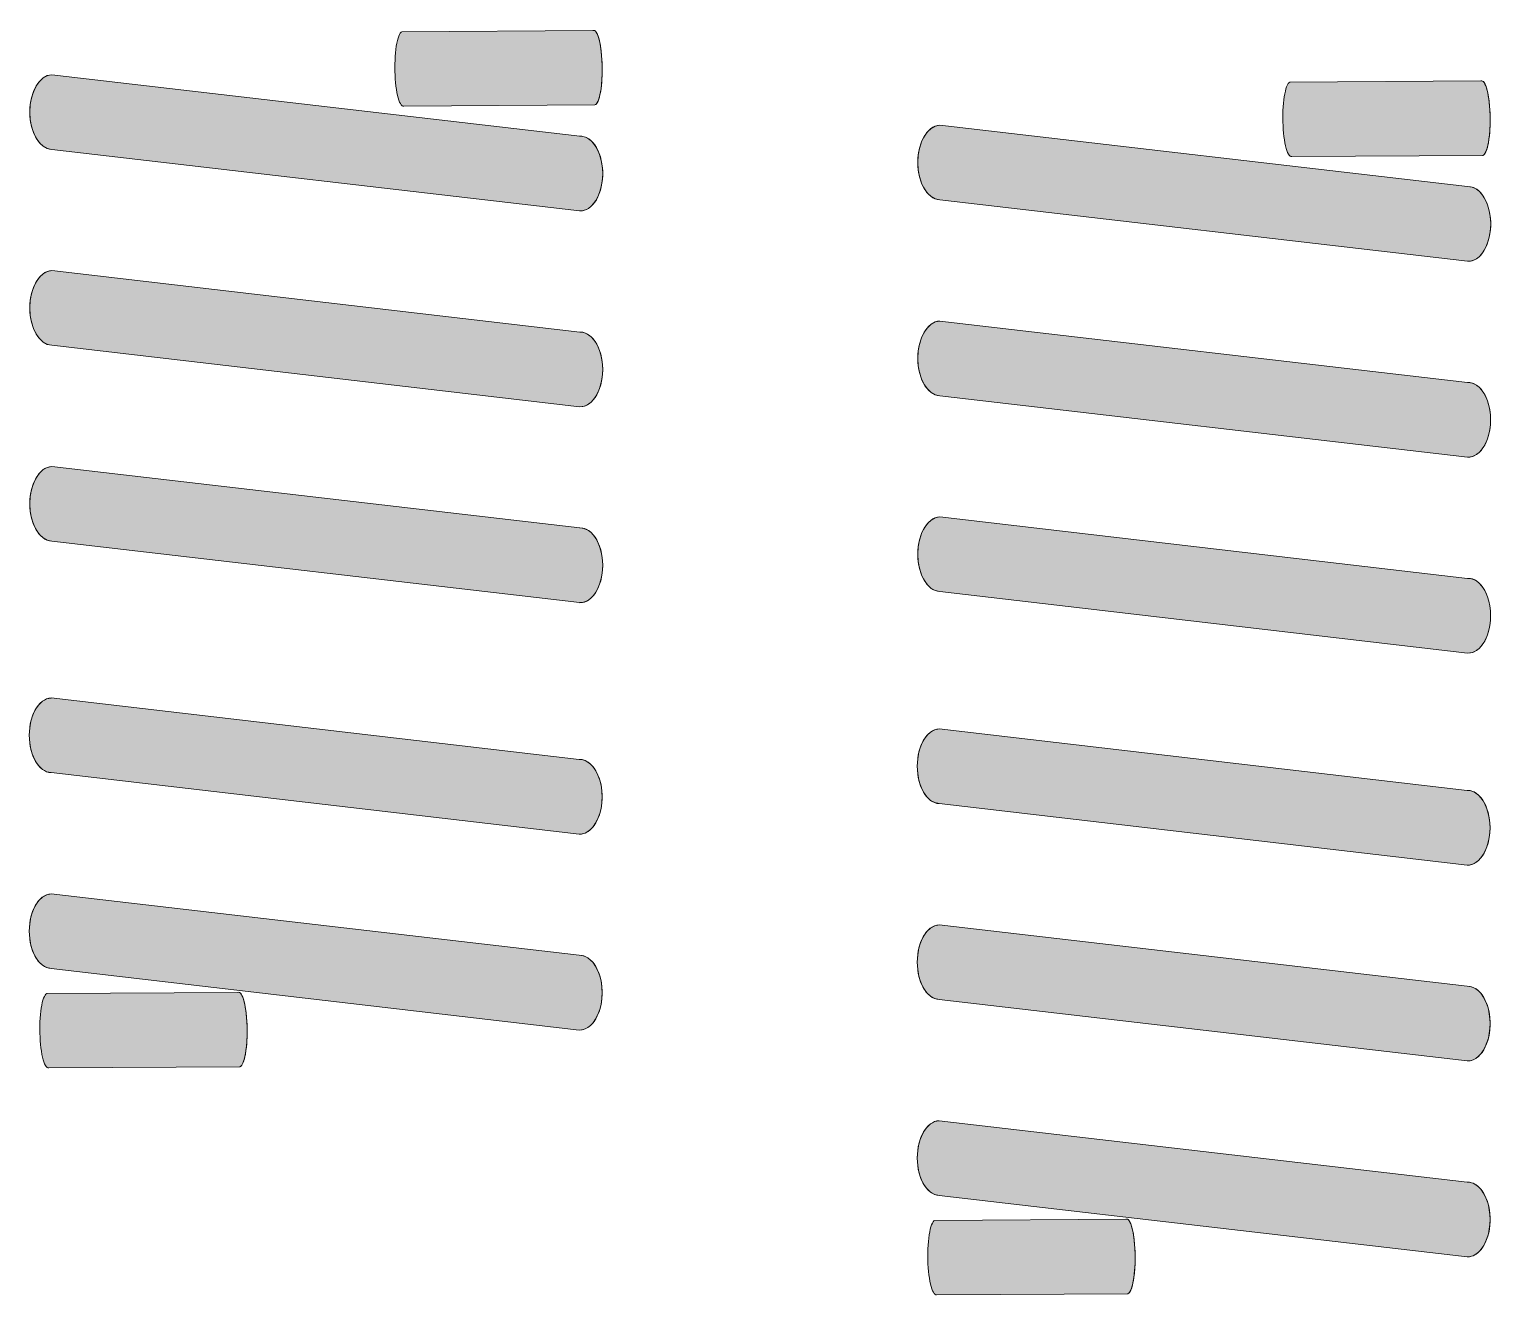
# Model space of a CAD drawing. Header units: inches. Extents: x 25.8 to 87.4, y 9 to 55.4.
# Drawn here: x 32.426 to 35.4, y 44.299 to 46.872 of the extents above; entities that cross this region are included whole.
import ezdxf

# ---------------------------------------------------------------- set-up
doc = ezdxf.new("R2010")
doc.units = ezdxf.units.IN
doc.header["$MEASUREMENT"] = 0
doc.layers.add('Arcuri', color=72, linetype='Continuous', lineweight=0)

msp = doc.modelspace()

# ---------------------------------------------------------------- hatches: boundary and pattern name
at = {"layer": 'Arcuri', "linetype": 'Continuous', "lineweight": 0}
for points in [[(33.5724, 46.8695), (33.1838, 46.8672), (33.1821, 46.866), (33.1805, 46.8641), (33.1789, 46.8614), (33.1774, 46.858), (33.176, 46.8538), (33.1747, 46.849), (33.1736, 46.8436), (33.1725, 46.8376), (33.1716, 46.8312), (33.1709, 46.8243), (33.1703, 46.8171), (33.1699, 46.8096), (33.1697, 46.8019), (33.1696, 46.7942), (33.1697, 46.7863), (33.17, 46.7786), (33.1704, 46.771), (33.1711, 46.7636), (33.1718, 46.7565), (33.1728, 46.7498), (33.1738, 46.7435), (33.1751, 46.7377), (33.1764, 46.7325), (33.1778, 46.728), (33.1793, 46.7241), (33.1809, 46.7209), (33.1825, 46.7185), (33.1842, 46.7168), (33.1859, 46.716), (33.1876, 46.716), (33.5762, 46.7182), (33.5779, 46.7189), (33.5795, 46.7205), (33.5811, 46.7228), (33.5827, 46.7259), (33.5841, 46.7297), (33.5855, 46.7342), (33.5867, 46.7393), (33.5878, 46.745), (33.5888, 46.7512), (33.5896, 46.7579), (33.5903, 46.7649), (33.5908, 46.7723), (33.5911, 46.7799), (33.5912, 46.7876), (33.5912, 46.7955), (33.591, 46.8033), (33.5907, 46.811), (33.5901, 46.8185), (33.5894, 46.8257), (33.5886, 46.8326), (33.5876, 46.8392), (33.5864, 46.8452), (33.5851, 46.8507), (33.5838, 46.8556), (33.5823, 46.8598), (33.5808, 46.8633), (33.5791, 46.8661), (33.5775, 46.8682), (33.5758, 46.8694), (33.5741, 46.8699)], [(33.5454, 46.6547), (32.4719, 46.7797), (32.4672, 46.7791), (32.4626, 46.7777), (32.4581, 46.7755), (32.4537, 46.7726), (32.4495, 46.7689), (32.4456, 46.7646), (32.442, 46.7596), (32.4387, 46.754), (32.4358, 46.7478), (32.4333, 46.7412), (32.4312, 46.7342), (32.4295, 46.7269), (32.4283, 46.7194), (32.4276, 46.7116), (32.4273, 46.7038), (32.4276, 46.696), (32.4283, 46.6883), (32.4295, 46.6807), (32.4311, 46.6734), (32.4333, 46.6664), (32.4358, 46.6598), (32.4387, 46.6537), (32.442, 46.6481), (32.4456, 46.643), (32.4495, 46.6387), (32.4537, 46.635), (32.458, 46.6321), (32.4625, 46.6299), (32.4672, 46.6285), (32.4719, 46.6279), (33.5453, 46.5028), (33.5501, 46.503), (33.5547, 46.504), (33.5593, 46.5057), (33.5638, 46.5083), (33.5681, 46.5116), (33.5721, 46.5156), (33.5759, 46.5203), (33.5793, 46.5256), (33.5825, 46.5315), (33.5852, 46.5379), (33.5875, 46.5447), (33.5894, 46.5519), (33.5908, 46.5594), (33.5918, 46.567), (33.5923, 46.5748), (33.5923, 46.5827), (33.5918, 46.5905), (33.5908, 46.5981), (33.5894, 46.6056), (33.5875, 46.6128), (33.5852, 46.6196), (33.5825, 46.626), (33.5794, 46.6319), (33.5759, 46.6372), (33.5721, 46.6419), (33.5681, 46.6459), (33.5638, 46.6492), (33.5594, 46.6518), (33.5548, 46.6536), (33.5501, 46.6546)], [(35.3781, 46.767), (34.9895, 46.7647), (34.9878, 46.7635), (34.9862, 46.7616), (34.9846, 46.7589), (34.9831, 46.7554), (34.9817, 46.7513), (34.9804, 46.7465), (34.9793, 46.7411), (34.9782, 46.7351), (34.9773, 46.7287), (34.9766, 46.7218), (34.976, 46.7146), (34.9756, 46.7071), (34.9753, 46.6994), (34.9753, 46.6916), (34.9754, 46.6838), (34.9757, 46.6761), (34.9761, 46.6685), (34.9767, 46.6611), (34.9775, 46.654), (34.9785, 46.6472), (34.9795, 46.641), (34.9807, 46.6352), (34.9821, 46.63), (34.9835, 46.6254), (34.985, 46.6216), (34.9866, 46.6184), (34.9882, 46.616), (34.9899, 46.6143), (34.9916, 46.6135), (34.9933, 46.6134), (35.3819, 46.6157), (35.3836, 46.6164), (35.3852, 46.618), (35.3868, 46.6203), (35.3884, 46.6234), (35.3898, 46.6272), (35.3912, 46.6317), (35.3924, 46.6368), (35.3935, 46.6425), (35.3945, 46.6487), (35.3953, 46.6554), (35.396, 46.6624), (35.3965, 46.6698), (35.3968, 46.6774), (35.3969, 46.6851), (35.3969, 46.6929), (35.3967, 46.7007), (35.3963, 46.7084), (35.3958, 46.716), (35.3951, 46.7232), (35.3942, 46.7301), (35.3932, 46.7366), (35.3921, 46.7427), (35.3908, 46.7482), (35.3895, 46.7531), (35.388, 46.7573), (35.3864, 46.7608), (35.3848, 46.7636), (35.3832, 46.7657), (35.3815, 46.7669), (35.3798, 46.7674)], [(35.3511, 46.5522), (34.2776, 46.6772), (34.2729, 46.6766), (34.2683, 46.6752), (34.2637, 46.673), (34.2594, 46.6701), (34.2552, 46.6664), (34.2513, 46.6621), (34.2477, 46.6571), (34.2444, 46.6515), (34.2415, 46.6453), (34.239, 46.6387), (34.2369, 46.6317), (34.2352, 46.6244), (34.234, 46.6168), (34.2333, 46.6091), (34.233, 46.6013), (34.2333, 46.5935), (34.234, 46.5858), (34.2352, 46.5782), (34.2368, 46.5709), (34.2389, 46.5639), (34.2415, 46.5573), (34.2444, 46.5511), (34.2477, 46.5455), (34.2513, 46.5405), (34.2552, 46.5362), (34.2593, 46.5325), (34.2637, 46.5295), (34.2682, 46.5274), (34.2728, 46.526), (34.2775, 46.5254), (35.351, 46.4003), (35.3557, 46.4005), (35.3604, 46.4014), (35.365, 46.4032), (35.3695, 46.4058), (35.3737, 46.4091), (35.3778, 46.4131), (35.3816, 46.4178), (35.385, 46.4231), (35.3881, 46.429), (35.3909, 46.4354), (35.3932, 46.4422), (35.3951, 46.4494), (35.3965, 46.4568), (35.3975, 46.4645), (35.398, 46.4723), (35.398, 46.4801), (35.3975, 46.4879), (35.3965, 46.4956), (35.3951, 46.5031), (35.3932, 46.5103), (35.3909, 46.5171), (35.3882, 46.5235), (35.385, 46.5293), (35.3816, 46.5347), (35.3778, 46.5394), (35.3738, 46.5434), (35.3695, 46.5467), (35.365, 46.5493), (35.3604, 46.551), (35.3558, 46.552)], [(33.5454, 46.2565), (32.4719, 46.3814), (32.4672, 46.3809), (32.4626, 46.3795), (32.458, 46.3773), (32.4537, 46.3744), (32.4495, 46.3707), (32.4456, 46.3663), (32.442, 46.3613), (32.4387, 46.3557), (32.4358, 46.3496), (32.4332, 46.343), (32.4311, 46.336), (32.4295, 46.3287), (32.4283, 46.3211), (32.4275, 46.3134), (32.4273, 46.3056), (32.4275, 46.2977), (32.4283, 46.29), (32.4295, 46.2824), (32.4311, 46.2751), (32.4332, 46.2681), (32.4357, 46.2615), (32.4387, 46.2554), (32.442, 46.2498), (32.4456, 46.2448), (32.4495, 46.2404), (32.4536, 46.2367), (32.458, 46.2338), (32.4625, 46.2316), (32.4672, 46.2302), (32.4719, 46.2296), (33.5453, 46.1045), (33.5502, 46.1048), (33.555, 46.1058), (33.5597, 46.1078), (33.5643, 46.1105), (33.5687, 46.1141), (33.5728, 46.1184), (33.5766, 46.1234), (33.5801, 46.129), (33.5832, 46.1352), (33.5859, 46.142), (33.5881, 46.1491), (33.5899, 46.1566), (33.5911, 46.1644), (33.5919, 46.1724), (33.5922, 46.1805), (33.5919, 46.1885), (33.5912, 46.1965), (33.5899, 46.2043), (33.5881, 46.2118), (33.5859, 46.219), (33.5832, 46.2257), (33.5801, 46.232), (33.5766, 46.2376), (33.5728, 46.2426), (33.5687, 46.2469), (33.5643, 46.2505), (33.5598, 46.2532), (33.555, 46.2551), (33.5502, 46.2562)], [(35.3511, 46.154), (34.2776, 46.2789), (34.2729, 46.2783), (34.2683, 46.277), (34.2637, 46.2748), (34.2594, 46.2718), (34.2552, 46.2682), (34.2513, 46.2638), (34.2477, 46.2588), (34.2444, 46.2532), (34.2415, 46.2471), (34.2389, 46.2405), (34.2368, 46.2335), (34.2351, 46.2262), (34.2339, 46.2186), (34.2332, 46.2109), (34.233, 46.203), (34.2332, 46.1952), (34.2339, 46.1875), (34.2351, 46.1799), (34.2368, 46.1726), (34.2389, 46.1656), (34.2414, 46.159), (34.2444, 46.1529), (34.2476, 46.1472), (34.2513, 46.1422), (34.2552, 46.1379), (34.2593, 46.1342), (34.2637, 46.1313), (34.2682, 46.1291), (34.2728, 46.1277), (34.2775, 46.1271), (35.351, 46.002), (35.3559, 46.0022), (35.3607, 46.0033), (35.3654, 46.0053), (35.37, 46.008), (35.3744, 46.0116), (35.3785, 46.0158), (35.3823, 46.0208), (35.3858, 46.0265), (35.3889, 46.0327), (35.3915, 46.0394), (35.3938, 46.0466), (35.3956, 46.0541), (35.3968, 46.0619), (35.3976, 46.0699), (35.3979, 46.078), (35.3976, 46.086), (35.3968, 46.094), (35.3956, 46.1018), (35.3938, 46.1093), (35.3916, 46.1165), (35.3889, 46.1232), (35.3858, 46.1294), (35.3823, 46.1351), (35.3785, 46.1401), (35.3744, 46.1444), (35.37, 46.1479), (35.3654, 46.1507), (35.3607, 46.1526), (35.3559, 46.1537)], [(33.5454, 45.8582), (32.4719, 45.9832), (32.4672, 45.9826), (32.4626, 45.9812), (32.4581, 45.979), (32.4537, 45.9761), (32.4495, 45.9724), (32.4456, 45.968), (32.442, 45.963), (32.4387, 45.9574), (32.4358, 45.9513), (32.4333, 45.9447), (32.4312, 45.9377), (32.4295, 45.9304), (32.4283, 45.9228), (32.4276, 45.9151), (32.4273, 45.9073), (32.4276, 45.8995), (32.4283, 45.8917), (32.4295, 45.8842), (32.4311, 45.8769), (32.4333, 45.8699), (32.4358, 45.8633), (32.4387, 45.8571), (32.442, 45.8515), (32.4456, 45.8465), (32.4495, 45.8421), (32.4537, 45.8385), (32.458, 45.8355), (32.4625, 45.8333), (32.4672, 45.8319), (32.4719, 45.8313), (33.5453, 45.7063), (33.5502, 45.7065), (33.555, 45.7076), (33.5597, 45.7095), (33.5643, 45.7122), (33.5687, 45.7158), (33.5728, 45.7201), (33.5766, 45.7251), (33.5801, 45.7307), (33.5832, 45.7369), (33.5859, 45.7437), (33.5882, 45.7508), (33.5899, 45.7584), (33.5912, 45.7662), (33.592, 45.7741), (33.5922, 45.7822), (33.592, 45.7903), (33.5912, 45.7983), (33.5899, 45.8061), (33.5882, 45.8136), (33.5859, 45.8208), (33.5832, 45.8275), (33.5801, 45.8337), (33.5767, 45.8394), (33.5728, 45.8444), (33.5687, 45.8487), (33.5644, 45.8522), (33.5598, 45.855), (33.5551, 45.8569), (33.5502, 45.858)], [(35.3511, 45.7557), (34.2776, 45.8807), (34.2729, 45.8801), (34.2683, 45.8787), (34.2637, 45.8765), (34.2594, 45.8736), (34.2552, 45.8699), (34.2513, 45.8655), (34.2477, 45.8605), (34.2444, 45.8549), (34.2415, 45.8488), (34.239, 45.8422), (34.2369, 45.8352), (34.2352, 45.8279), (34.234, 45.8203), (34.2333, 45.8126), (34.233, 45.8048), (34.2333, 45.797), (34.234, 45.7892), (34.2352, 45.7817), (34.2368, 45.7743), (34.2389, 45.7673), (34.2415, 45.7607), (34.2444, 45.7546), (34.2477, 45.749), (34.2513, 45.744), (34.2552, 45.7396), (34.2593, 45.7359), (34.2637, 45.733), (34.2682, 45.7308), (34.2728, 45.7294), (34.2775, 45.7288), (35.351, 45.6037), (35.3559, 45.604), (35.3607, 45.605), (35.3654, 45.607), (35.37, 45.6097), (35.3744, 45.6133), (35.3785, 45.6175), (35.3823, 45.6225), (35.3858, 45.6282), (35.3889, 45.6344), (35.3916, 45.6411), (35.3938, 45.6483), (35.3956, 45.6558), (35.3969, 45.6636), (35.3977, 45.6716), (35.3979, 45.6797), (35.3977, 45.6878), (35.3969, 45.6957), (35.3956, 45.7035), (35.3938, 45.7111), (35.3916, 45.7182), (35.3889, 45.725), (35.3858, 45.7312), (35.3823, 45.7369), (35.3785, 45.7419), (35.3744, 45.7462), (35.37, 45.7497), (35.3655, 45.7525), (35.3607, 45.7544), (35.3559, 45.7555)], [(33.5442, 45.3875), (32.4707, 45.5125), (32.466, 45.5119), (32.4614, 45.5105), (32.4569, 45.5083), (32.4525, 45.5054), (32.4483, 45.5017), (32.4444, 45.4973), (32.4408, 45.4923), (32.4375, 45.4867), (32.4346, 45.4806), (32.4321, 45.474), (32.43, 45.467), (32.4283, 45.4597), (32.4271, 45.4521), (32.4264, 45.4444), (32.4261, 45.4366), (32.4264, 45.4288), (32.4271, 45.421), (32.4283, 45.4135), (32.4299, 45.4061), (32.432, 45.3991), (32.4346, 45.3925), (32.4375, 45.3864), (32.4408, 45.3808), (32.4444, 45.3758), (32.4483, 45.3714), (32.4525, 45.3677), (32.4568, 45.3648), (32.4613, 45.3626), (32.466, 45.3612), (32.4707, 45.3606), (33.5441, 45.2355), (33.5489, 45.2357), (33.5535, 45.2367), (33.5581, 45.2385), (33.5626, 45.2411), (33.5668, 45.2444), (33.5709, 45.2484), (33.5746, 45.2531), (33.5781, 45.2584), (33.5812, 45.2643), (33.5839, 45.2707), (33.5863, 45.2775), (33.5881, 45.2847), (33.5896, 45.2921), (33.5905, 45.2998), (33.591, 45.3076), (33.591, 45.3154), (33.5905, 45.3232), (33.5896, 45.3309), (33.5882, 45.3383), (33.5863, 45.3455), (33.584, 45.3523), (33.5812, 45.3587), (33.5781, 45.3646), (33.5747, 45.3699), (33.5709, 45.3746), (33.5669, 45.3786), (33.5626, 45.3819), (33.5581, 45.3845), (33.5536, 45.3863), (33.5489, 45.3873)], [(35.3499, 45.3245), (34.2764, 45.4495), (34.2717, 45.4489), (34.2671, 45.4475), (34.2626, 45.4453), (34.2582, 45.4424), (34.2541, 45.4387), (34.2502, 45.4343), (34.2465, 45.4293), (34.2432, 45.4237), (34.2403, 45.4176), (34.2378, 45.411), (34.2357, 45.404), (34.234, 45.3967), (34.2328, 45.3891), (34.2321, 45.3814), (34.2318, 45.3736), (34.2321, 45.3658), (34.2328, 45.358), (34.234, 45.3505), (34.2357, 45.3432), (34.2378, 45.3362), (34.2403, 45.3296), (34.2432, 45.3234), (34.2465, 45.3178), (34.2501, 45.3128), (34.254, 45.3084), (34.2582, 45.3048), (34.2625, 45.3018), (34.2671, 45.2996), (34.2717, 45.2982), (34.2764, 45.2976), (35.3499, 45.1726), (35.3547, 45.1728), (35.3595, 45.1739), (35.3643, 45.1758), (35.3688, 45.1785), (35.3732, 45.1821), (35.3773, 45.1864), (35.3812, 45.1914), (35.3846, 45.197), (35.3877, 45.2032), (35.3904, 45.21), (35.3927, 45.2171), (35.3944, 45.2247), (35.3957, 45.2325), (35.3965, 45.2404), (35.3968, 45.2485), (35.3965, 45.2566), (35.3957, 45.2646), (35.3944, 45.2724), (35.3927, 45.2799), (35.3904, 45.2871), (35.3878, 45.2938), (35.3847, 45.3), (35.3812, 45.3057), (35.3774, 45.3107), (35.3732, 45.315), (35.3689, 45.3185), (35.3643, 45.3213), (35.3596, 45.3232), (35.3548, 45.3243)], [(33.5442, 44.9892), (32.4707, 45.1142), (32.466, 45.1136), (32.4614, 45.1122), (32.4569, 45.11), (32.4525, 45.1071), (32.4483, 45.1034), (32.4444, 45.0991), (32.4408, 45.0941), (32.4375, 45.0885), (32.4346, 45.0823), (32.4321, 45.0757), (32.4299, 45.0687), (32.4283, 45.0614), (32.4271, 45.0539), (32.4264, 45.0461), (32.4261, 45.0383), (32.4264, 45.0305), (32.4271, 45.0228), (32.4283, 45.0152), (32.4299, 45.0079), (32.432, 45.0009), (32.4346, 44.9943), (32.4375, 44.9881), (32.4408, 44.9825), (32.4444, 44.9775), (32.4483, 44.9731), (32.4524, 44.9695), (32.4568, 44.9665), (32.4613, 44.9643), (32.466, 44.9629), (32.4707, 44.9623), (33.5441, 44.8373), (33.5489, 44.8375), (33.5535, 44.8385), (33.5581, 44.8403), (33.5626, 44.8428), (33.5668, 44.8461), (33.5709, 44.8502), (33.5746, 44.8549), (33.5781, 44.8602), (33.5812, 44.866), (33.5839, 44.8724), (33.5862, 44.8792), (33.5881, 44.8864), (33.5896, 44.8939), (33.5905, 44.9015), (33.591, 44.9093), (33.591, 44.9171), (33.5905, 44.9249), (33.5896, 44.9326), (33.5881, 44.94), (33.5863, 44.9472), (33.5839, 44.954), (33.5812, 44.9604), (33.5781, 44.9663), (33.5747, 44.9716), (33.5709, 44.9763), (33.5668, 44.9803), (33.5626, 44.9837), (33.5581, 44.9862), (33.5536, 44.988), (33.5489, 44.989)], [(35.3499, 44.9262), (34.2764, 45.0512), (34.2717, 45.0506), (34.2671, 45.0492), (34.2626, 45.047), (34.2582, 45.0441), (34.2541, 45.0404), (34.2502, 45.0361), (34.2465, 45.0311), (34.2432, 45.0255), (34.2403, 45.0193), (34.2378, 45.0127), (34.2357, 45.0057), (34.234, 44.9984), (34.2328, 44.9909), (34.2321, 44.9831), (34.2318, 44.9753), (34.2321, 44.9675), (34.2328, 44.9598), (34.234, 44.9522), (34.2357, 44.9449), (34.2378, 44.9379), (34.2403, 44.9313), (34.2432, 44.9252), (34.2465, 44.9195), (34.2501, 44.9145), (34.254, 44.9102), (34.2582, 44.9065), (34.2625, 44.9035), (34.2671, 44.9014), (34.2717, 44.9), (34.2764, 44.8994), (35.3499, 44.7743), (35.3546, 44.7745), (35.3592, 44.7755), (35.3638, 44.7773), (35.3683, 44.7798), (35.3725, 44.7831), (35.3766, 44.7872), (35.3804, 44.7919), (35.3838, 44.7972), (35.3869, 44.8031), (35.3897, 44.8094), (35.392, 44.8162), (35.3939, 44.8234), (35.3953, 44.8309), (35.3963, 44.8385), (35.3968, 44.8463), (35.3968, 44.8542), (35.3963, 44.8619), (35.3953, 44.8696), (35.3939, 44.8771), (35.392, 44.8842), (35.3897, 44.8911), (35.3869, 44.8974), (35.3838, 44.9033), (35.3804, 44.9086), (35.3766, 44.9133), (35.3726, 44.9174), (35.3683, 44.9207), (35.3639, 44.9232), (35.3593, 44.925), (35.3546, 44.926)], [(32.8504, 44.9138), (32.4618, 44.9115), (32.4601, 44.9103), (32.4585, 44.9084), (32.4569, 44.9057), (32.4554, 44.9023), (32.454, 44.8981), (32.4527, 44.8933), (32.4516, 44.8879), (32.4505, 44.8819), (32.4496, 44.8755), (32.4489, 44.8686), (32.4483, 44.8614), (32.4479, 44.8539), (32.4476, 44.8462), (32.4476, 44.8385), (32.4477, 44.8306), (32.448, 44.8229), (32.4484, 44.8153), (32.449, 44.8079), (32.4498, 44.8008), (32.4508, 44.7941), (32.4518, 44.7878), (32.453, 44.782), (32.4544, 44.7768), (32.4558, 44.7723), (32.4573, 44.7684), (32.4589, 44.7652), (32.4605, 44.7628), (32.4622, 44.7611), (32.4639, 44.7603), (32.4656, 44.7603), (32.8542, 44.7625), (32.8559, 44.7632), (32.8575, 44.7648), (32.8591, 44.7671), (32.8607, 44.7702), (32.8621, 44.774), (32.8635, 44.7785), (32.8647, 44.7836), (32.8658, 44.7893), (32.8668, 44.7955), (32.8676, 44.8022), (32.8683, 44.8092), (32.8688, 44.8166), (32.8691, 44.8242), (32.8692, 44.8319), (32.8692, 44.8398), (32.869, 44.8476), (32.8686, 44.8552), (32.8681, 44.8628), (32.8674, 44.87), (32.8665, 44.8769), (32.8655, 44.8835), (32.8644, 44.8895), (32.8631, 44.895), (32.8618, 44.8999), (32.8603, 44.9041), (32.8587, 44.9076), (32.8571, 44.9104), (32.8555, 44.9125), (32.8538, 44.9137), (32.8521, 44.9142)], [(35.3499, 44.528), (34.2764, 44.6529), (34.2717, 44.6523), (34.2671, 44.651), (34.2626, 44.6488), (34.2582, 44.6458), (34.2541, 44.6422), (34.2501, 44.6378), (34.2465, 44.6328), (34.2432, 44.6272), (34.2403, 44.6211), (34.2378, 44.6145), (34.2357, 44.6075), (34.234, 44.6002), (34.2328, 44.5926), (34.2321, 44.5849), (34.2318, 44.5771), (34.2321, 44.5692), (34.2328, 44.5615), (34.234, 44.5539), (34.2357, 44.5466), (34.2378, 44.5396), (34.2403, 44.533), (34.2432, 44.5269), (34.2465, 44.5213), (34.2501, 44.5163), (34.254, 44.5119), (34.2582, 44.5082), (34.2625, 44.5053), (34.2671, 44.5031), (34.2717, 44.5017), (34.2764, 44.5011), (35.3499, 44.376), (35.3546, 44.3762), (35.3592, 44.3772), (35.3638, 44.379), (35.3683, 44.3816), (35.3725, 44.3849), (35.3766, 44.3889), (35.3803, 44.3936), (35.3838, 44.3989), (35.3869, 44.4048), (35.3896, 44.4112), (35.392, 44.418), (35.3939, 44.4252), (35.3953, 44.4326), (35.3963, 44.4403), (35.3967, 44.4481), (35.3967, 44.4559), (35.3963, 44.4637), (35.3953, 44.4713), (35.3939, 44.4788), (35.392, 44.486), (35.3897, 44.4928), (35.3869, 44.4992), (35.3838, 44.505), (35.3804, 44.5104), (35.3766, 44.5151), (35.3726, 44.5191), (35.3683, 44.5224), (35.3639, 44.525), (35.3593, 44.5268), (35.3546, 44.5278)], [(34.6561, 44.4526), (34.2675, 44.4502), (34.2658, 44.4491), (34.2642, 44.4472), (34.2626, 44.4445), (34.2611, 44.441), (34.2597, 44.4369), (34.2584, 44.4321), (34.2573, 44.4267), (34.2562, 44.4207), (34.2553, 44.4142), (34.2546, 44.4074), (34.254, 44.4001), (34.2536, 44.3927), (34.2534, 44.385), (34.2533, 44.3772), (34.2534, 44.3694), (34.2537, 44.3616), (34.2541, 44.354), (34.2548, 44.3466), (34.2556, 44.3395), (34.2565, 44.3328), (34.2576, 44.3265), (34.2588, 44.3208), (34.2601, 44.3156), (34.2615, 44.311), (34.263, 44.3071), (34.2646, 44.304), (34.2662, 44.3015), (34.2679, 44.2999), (34.2696, 44.2991), (34.2713, 44.299), (34.6599, 44.3012), (34.6616, 44.302), (34.6633, 44.3035), (34.6649, 44.3059), (34.6664, 44.3089), (34.6678, 44.3127), (34.6692, 44.3172), (34.6704, 44.3223), (34.6715, 44.328), (34.6725, 44.3343), (34.6733, 44.3409), (34.674, 44.348), (34.6745, 44.3554), (34.6748, 44.363), (34.675, 44.3707), (34.6749, 44.3785), (34.6747, 44.3863), (34.6744, 44.394), (34.6738, 44.4015), (34.6731, 44.4088), (34.6723, 44.4157), (34.6713, 44.4222), (34.6701, 44.4282), (34.6689, 44.4337), (34.6675, 44.4386), (34.666, 44.4429), (34.6645, 44.4464), (34.6628, 44.4492), (34.6612, 44.4512), (34.6595, 44.4525), (34.6578, 44.4529)]]:
    msp.add_hatch(color=256, dxfattribs=at).paths.add_polyline_path(points)

# ---------------------------------------------------------------- linework, layer by layer
for p, q in [((33.5724, 46.8695), (33.1838, 46.8672)), ((33.5454, 46.6547), (32.4719, 46.7797)), ((35.3781, 46.767), (34.9895, 46.7647)), ((33.1876, 46.716), (33.5762, 46.7182)), ((35.3511, 46.5522), (34.2776, 46.6772)), ((32.4719, 46.6279), (33.5453, 46.5028)), ((34.9933, 46.6134), (35.3819, 46.6157)), ((34.2775, 46.5254), (35.351, 46.4003)), ((33.5454, 46.2565), (32.4719, 46.3814)), ((35.3511, 46.154), (34.2776, 46.2789)), ((32.4719, 46.2296), (33.5453, 46.1045)), ((34.2775, 46.1271), (35.351, 46.002)), ((33.5454, 45.8582), (32.4719, 45.9832)), ((35.3511, 45.7557), (34.2776, 45.8807)), ((32.4719, 45.8313), (33.5453, 45.7063)), ((34.2775, 45.7288), (35.351, 45.6037)), ((33.5442, 45.3875), (32.4707, 45.5125)), ((35.3499, 45.3245), (34.2764, 45.4495)), ((32.4707, 45.3606), (33.5441, 45.2355)), ((34.2764, 45.2976), (35.3499, 45.1726)), ((33.5442, 44.9892), (32.4707, 45.1142)), ((35.3499, 44.9262), (34.2764, 45.0512)), ((32.4707, 44.9623), (33.5441, 44.8373)), ((32.8504, 44.9138), (32.4618, 44.9115)), ((34.2764, 44.8994), (35.3499, 44.7743)), ((32.4656, 44.7603), (32.8542, 44.7625)), ((35.3499, 44.528), (34.2764, 44.6529)), ((34.2764, 44.5011), (35.3499, 44.376)), ((34.6561, 44.4526), (34.2675, 44.4502)), ((34.2713, 44.299), (34.6599, 44.3012))]:
    msp.add_line(p, q, dxfattribs=at)
at = {"layer": 'Arcuri', "linetype": 'Continuous', "lineweight": 0, "flags": 128}
for points in [[(33.5724, 46.8695), (33.1838, 46.8672), (33.1821, 46.866), (33.1805, 46.8641), (33.1789, 46.8614), (33.1774, 46.858), (33.176, 46.8538), (33.1747, 46.849), (33.1736, 46.8436), (33.1725, 46.8376), (33.1716, 46.8312), (33.1709, 46.8243), (33.1703, 46.8171), (33.1699, 46.8096), (33.1697, 46.8019), (33.1696, 46.7942), (33.1697, 46.7863), (33.17, 46.7786), (33.1704, 46.771), (33.1711, 46.7636), (33.1718, 46.7565), (33.1728, 46.7498), (33.1738, 46.7435), (33.1751, 46.7377), (33.1764, 46.7325), (33.1778, 46.728), (33.1793, 46.7241), (33.1809, 46.7209), (33.1825, 46.7185), (33.1842, 46.7168), (33.1859, 46.716), (33.1876, 46.716), (33.5762, 46.7182), (33.5779, 46.7189), (33.5795, 46.7205), (33.5811, 46.7228), (33.5827, 46.7259), (33.5841, 46.7297), (33.5855, 46.7342), (33.5867, 46.7393), (33.5878, 46.745), (33.5888, 46.7512), (33.5896, 46.7579), (33.5903, 46.7649), (33.5908, 46.7723), (33.5911, 46.7799), (33.5912, 46.7876), (33.5912, 46.7955), (33.591, 46.8033), (33.5907, 46.811), (33.5901, 46.8185), (33.5894, 46.8257), (33.5886, 46.8326), (33.5876, 46.8392), (33.5864, 46.8452), (33.5851, 46.8507), (33.5838, 46.8556), (33.5823, 46.8598), (33.5808, 46.8633), (33.5791, 46.8661), (33.5775, 46.8682), (33.5758, 46.8694), (33.5741, 46.8699)], [(33.5454, 46.6547), (32.4719, 46.7797), (32.4672, 46.7791), (32.4626, 46.7777), (32.4581, 46.7755), (32.4537, 46.7726), (32.4495, 46.7689), (32.4456, 46.7646), (32.442, 46.7596), (32.4387, 46.754), (32.4358, 46.7478), (32.4333, 46.7412), (32.4312, 46.7342), (32.4295, 46.7269), (32.4283, 46.7194), (32.4276, 46.7116), (32.4273, 46.7038), (32.4276, 46.696), (32.4283, 46.6883), (32.4295, 46.6807), (32.4311, 46.6734), (32.4333, 46.6664), (32.4358, 46.6598), (32.4387, 46.6537), (32.442, 46.6481), (32.4456, 46.643), (32.4495, 46.6387), (32.4537, 46.635), (32.458, 46.6321), (32.4625, 46.6299), (32.4672, 46.6285), (32.4719, 46.6279), (33.5453, 46.5028), (33.5501, 46.503), (33.5547, 46.504), (33.5593, 46.5057), (33.5638, 46.5083), (33.5681, 46.5116), (33.5721, 46.5156), (33.5759, 46.5203), (33.5793, 46.5256), (33.5825, 46.5315), (33.5852, 46.5379), (33.5875, 46.5447), (33.5894, 46.5519), (33.5908, 46.5594), (33.5918, 46.567), (33.5923, 46.5748), (33.5923, 46.5827), (33.5918, 46.5905), (33.5908, 46.5981), (33.5894, 46.6056), (33.5875, 46.6128), (33.5852, 46.6196), (33.5825, 46.626), (33.5794, 46.6319), (33.5759, 46.6372), (33.5721, 46.6419), (33.5681, 46.6459), (33.5638, 46.6492), (33.5594, 46.6518), (33.5548, 46.6536), (33.5501, 46.6546)], [(35.3781, 46.767), (34.9895, 46.7647), (34.9878, 46.7635), (34.9862, 46.7616), (34.9846, 46.7589), (34.9831, 46.7554), (34.9817, 46.7513), (34.9804, 46.7465), (34.9793, 46.7411), (34.9782, 46.7351), (34.9773, 46.7287), (34.9766, 46.7218), (34.976, 46.7146), (34.9756, 46.7071), (34.9753, 46.6994), (34.9753, 46.6916), (34.9754, 46.6838), (34.9757, 46.6761), (34.9761, 46.6685), (34.9767, 46.6611), (34.9775, 46.654), (34.9785, 46.6472), (34.9795, 46.641), (34.9807, 46.6352), (34.9821, 46.63), (34.9835, 46.6254), (34.985, 46.6216), (34.9866, 46.6184), (34.9882, 46.616), (34.9899, 46.6143), (34.9916, 46.6135), (34.9933, 46.6134), (35.3819, 46.6157), (35.3836, 46.6164), (35.3852, 46.618), (35.3868, 46.6203), (35.3884, 46.6234), (35.3898, 46.6272), (35.3912, 46.6317), (35.3924, 46.6368), (35.3935, 46.6425), (35.3945, 46.6487), (35.3953, 46.6554), (35.396, 46.6624), (35.3965, 46.6698), (35.3968, 46.6774), (35.3969, 46.6851), (35.3969, 46.6929), (35.3967, 46.7007), (35.3963, 46.7084), (35.3958, 46.716), (35.3951, 46.7232), (35.3942, 46.7301), (35.3932, 46.7366), (35.3921, 46.7427), (35.3908, 46.7482), (35.3895, 46.7531), (35.388, 46.7573), (35.3864, 46.7608), (35.3848, 46.7636), (35.3832, 46.7657), (35.3815, 46.7669), (35.3798, 46.7674)], [(35.3511, 46.5522), (34.2776, 46.6772), (34.2729, 46.6766), (34.2683, 46.6752), (34.2637, 46.673), (34.2594, 46.6701), (34.2552, 46.6664), (34.2513, 46.6621), (34.2477, 46.6571), (34.2444, 46.6515), (34.2415, 46.6453), (34.239, 46.6387), (34.2369, 46.6317), (34.2352, 46.6244), (34.234, 46.6168), (34.2333, 46.6091), (34.233, 46.6013), (34.2333, 46.5935), (34.234, 46.5858), (34.2352, 46.5782), (34.2368, 46.5709), (34.2389, 46.5639), (34.2415, 46.5573), (34.2444, 46.5511), (34.2477, 46.5455), (34.2513, 46.5405), (34.2552, 46.5362), (34.2593, 46.5325), (34.2637, 46.5295), (34.2682, 46.5274), (34.2728, 46.526), (34.2775, 46.5254), (35.351, 46.4003), (35.3557, 46.4005), (35.3604, 46.4014), (35.365, 46.4032), (35.3695, 46.4058), (35.3737, 46.4091), (35.3778, 46.4131), (35.3816, 46.4178), (35.385, 46.4231), (35.3881, 46.429), (35.3909, 46.4354), (35.3932, 46.4422), (35.3951, 46.4494), (35.3965, 46.4568), (35.3975, 46.4645), (35.398, 46.4723), (35.398, 46.4801), (35.3975, 46.4879), (35.3965, 46.4956), (35.3951, 46.5031), (35.3932, 46.5103), (35.3909, 46.5171), (35.3882, 46.5235), (35.385, 46.5293), (35.3816, 46.5347), (35.3778, 46.5394), (35.3738, 46.5434), (35.3695, 46.5467), (35.365, 46.5493), (35.3604, 46.551), (35.3558, 46.552)], [(33.5454, 46.2565), (32.4719, 46.3814), (32.4672, 46.3809), (32.4626, 46.3795), (32.458, 46.3773), (32.4537, 46.3744), (32.4495, 46.3707), (32.4456, 46.3663), (32.442, 46.3613), (32.4387, 46.3557), (32.4358, 46.3496), (32.4332, 46.343), (32.4311, 46.336), (32.4295, 46.3287), (32.4283, 46.3211), (32.4275, 46.3134), (32.4273, 46.3056), (32.4275, 46.2977), (32.4283, 46.29), (32.4295, 46.2824), (32.4311, 46.2751), (32.4332, 46.2681), (32.4357, 46.2615), (32.4387, 46.2554), (32.442, 46.2498), (32.4456, 46.2448), (32.4495, 46.2404), (32.4536, 46.2367), (32.458, 46.2338), (32.4625, 46.2316), (32.4672, 46.2302), (32.4719, 46.2296), (33.5453, 46.1045), (33.5502, 46.1048), (33.555, 46.1058), (33.5597, 46.1078), (33.5643, 46.1105), (33.5687, 46.1141), (33.5728, 46.1184), (33.5766, 46.1234), (33.5801, 46.129), (33.5832, 46.1352), (33.5859, 46.142), (33.5881, 46.1491), (33.5899, 46.1566), (33.5911, 46.1644), (33.5919, 46.1724), (33.5922, 46.1805), (33.5919, 46.1885), (33.5912, 46.1965), (33.5899, 46.2043), (33.5881, 46.2118), (33.5859, 46.219), (33.5832, 46.2257), (33.5801, 46.232), (33.5766, 46.2376), (33.5728, 46.2426), (33.5687, 46.2469), (33.5643, 46.2505), (33.5598, 46.2532), (33.555, 46.2551), (33.5502, 46.2562)], [(35.3511, 46.154), (34.2776, 46.2789), (34.2729, 46.2783), (34.2683, 46.277), (34.2637, 46.2748), (34.2594, 46.2718), (34.2552, 46.2682), (34.2513, 46.2638), (34.2477, 46.2588), (34.2444, 46.2532), (34.2415, 46.2471), (34.2389, 46.2405), (34.2368, 46.2335), (34.2351, 46.2262), (34.2339, 46.2186), (34.2332, 46.2109), (34.233, 46.203), (34.2332, 46.1952), (34.2339, 46.1875), (34.2351, 46.1799), (34.2368, 46.1726), (34.2389, 46.1656), (34.2414, 46.159), (34.2444, 46.1529), (34.2476, 46.1472), (34.2513, 46.1422), (34.2552, 46.1379), (34.2593, 46.1342), (34.2637, 46.1313), (34.2682, 46.1291), (34.2728, 46.1277), (34.2775, 46.1271), (35.351, 46.002), (35.3559, 46.0022), (35.3607, 46.0033), (35.3654, 46.0053), (35.37, 46.008), (35.3744, 46.0116), (35.3785, 46.0158), (35.3823, 46.0208), (35.3858, 46.0265), (35.3889, 46.0327), (35.3915, 46.0394), (35.3938, 46.0466), (35.3956, 46.0541), (35.3968, 46.0619), (35.3976, 46.0699), (35.3979, 46.078), (35.3976, 46.086), (35.3968, 46.094), (35.3956, 46.1018), (35.3938, 46.1093), (35.3916, 46.1165), (35.3889, 46.1232), (35.3858, 46.1294), (35.3823, 46.1351), (35.3785, 46.1401), (35.3744, 46.1444), (35.37, 46.1479), (35.3654, 46.1507), (35.3607, 46.1526), (35.3559, 46.1537)], [(33.5454, 45.8582), (32.4719, 45.9832), (32.4672, 45.9826), (32.4626, 45.9812), (32.4581, 45.979), (32.4537, 45.9761), (32.4495, 45.9724), (32.4456, 45.968), (32.442, 45.963), (32.4387, 45.9574), (32.4358, 45.9513), (32.4333, 45.9447), (32.4312, 45.9377), (32.4295, 45.9304), (32.4283, 45.9228), (32.4276, 45.9151), (32.4273, 45.9073), (32.4276, 45.8995), (32.4283, 45.8917), (32.4295, 45.8842), (32.4311, 45.8769), (32.4333, 45.8699), (32.4358, 45.8633), (32.4387, 45.8571), (32.442, 45.8515), (32.4456, 45.8465), (32.4495, 45.8421), (32.4537, 45.8385), (32.458, 45.8355), (32.4625, 45.8333), (32.4672, 45.8319), (32.4719, 45.8313), (33.5453, 45.7063), (33.5502, 45.7065), (33.555, 45.7076), (33.5597, 45.7095), (33.5643, 45.7122), (33.5687, 45.7158), (33.5728, 45.7201), (33.5766, 45.7251), (33.5801, 45.7307), (33.5832, 45.7369), (33.5859, 45.7437), (33.5882, 45.7508), (33.5899, 45.7584), (33.5912, 45.7662), (33.592, 45.7741), (33.5922, 45.7822), (33.592, 45.7903), (33.5912, 45.7983), (33.5899, 45.8061), (33.5882, 45.8136), (33.5859, 45.8208), (33.5832, 45.8275), (33.5801, 45.8337), (33.5767, 45.8394), (33.5728, 45.8444), (33.5687, 45.8487), (33.5644, 45.8522), (33.5598, 45.855), (33.5551, 45.8569), (33.5502, 45.858)], [(35.3511, 45.7557), (34.2776, 45.8807), (34.2729, 45.8801), (34.2683, 45.8787), (34.2637, 45.8765), (34.2594, 45.8736), (34.2552, 45.8699), (34.2513, 45.8655), (34.2477, 45.8605), (34.2444, 45.8549), (34.2415, 45.8488), (34.239, 45.8422), (34.2369, 45.8352), (34.2352, 45.8279), (34.234, 45.8203), (34.2333, 45.8126), (34.233, 45.8048), (34.2333, 45.797), (34.234, 45.7892), (34.2352, 45.7817), (34.2368, 45.7743), (34.2389, 45.7673), (34.2415, 45.7607), (34.2444, 45.7546), (34.2477, 45.749), (34.2513, 45.744), (34.2552, 45.7396), (34.2593, 45.7359), (34.2637, 45.733), (34.2682, 45.7308), (34.2728, 45.7294), (34.2775, 45.7288), (35.351, 45.6037), (35.3559, 45.604), (35.3607, 45.605), (35.3654, 45.607), (35.37, 45.6097), (35.3744, 45.6133), (35.3785, 45.6175), (35.3823, 45.6225), (35.3858, 45.6282), (35.3889, 45.6344), (35.3916, 45.6411), (35.3938, 45.6483), (35.3956, 45.6558), (35.3969, 45.6636), (35.3977, 45.6716), (35.3979, 45.6797), (35.3977, 45.6878), (35.3969, 45.6957), (35.3956, 45.7035), (35.3938, 45.7111), (35.3916, 45.7182), (35.3889, 45.725), (35.3858, 45.7312), (35.3823, 45.7369), (35.3785, 45.7419), (35.3744, 45.7462), (35.37, 45.7497), (35.3655, 45.7525), (35.3607, 45.7544), (35.3559, 45.7555)], [(33.5442, 45.3875), (32.4707, 45.5125), (32.466, 45.5119), (32.4614, 45.5105), (32.4569, 45.5083), (32.4525, 45.5054), (32.4483, 45.5017), (32.4444, 45.4973), (32.4408, 45.4923), (32.4375, 45.4867), (32.4346, 45.4806), (32.4321, 45.474), (32.43, 45.467), (32.4283, 45.4597), (32.4271, 45.4521), (32.4264, 45.4444), (32.4261, 45.4366), (32.4264, 45.4288), (32.4271, 45.421), (32.4283, 45.4135), (32.4299, 45.4061), (32.432, 45.3991), (32.4346, 45.3925), (32.4375, 45.3864), (32.4408, 45.3808), (32.4444, 45.3758), (32.4483, 45.3714), (32.4525, 45.3677), (32.4568, 45.3648), (32.4613, 45.3626), (32.466, 45.3612), (32.4707, 45.3606), (33.5441, 45.2355), (33.5489, 45.2357), (33.5535, 45.2367), (33.5581, 45.2385), (33.5626, 45.2411), (33.5668, 45.2444), (33.5709, 45.2484), (33.5746, 45.2531), (33.5781, 45.2584), (33.5812, 45.2643), (33.5839, 45.2707), (33.5863, 45.2775), (33.5881, 45.2847), (33.5896, 45.2921), (33.5905, 45.2998), (33.591, 45.3076), (33.591, 45.3154), (33.5905, 45.3232), (33.5896, 45.3309), (33.5882, 45.3383), (33.5863, 45.3455), (33.584, 45.3523), (33.5812, 45.3587), (33.5781, 45.3646), (33.5747, 45.3699), (33.5709, 45.3746), (33.5669, 45.3786), (33.5626, 45.3819), (33.5581, 45.3845), (33.5536, 45.3863), (33.5489, 45.3873)], [(35.3499, 45.3245), (34.2764, 45.4495), (34.2717, 45.4489), (34.2671, 45.4475), (34.2626, 45.4453), (34.2582, 45.4424), (34.2541, 45.4387), (34.2502, 45.4343), (34.2465, 45.4293), (34.2432, 45.4237), (34.2403, 45.4176), (34.2378, 45.411), (34.2357, 45.404), (34.234, 45.3967), (34.2328, 45.3891), (34.2321, 45.3814), (34.2318, 45.3736), (34.2321, 45.3658), (34.2328, 45.358), (34.234, 45.3505), (34.2357, 45.3432), (34.2378, 45.3362), (34.2403, 45.3296), (34.2432, 45.3234), (34.2465, 45.3178), (34.2501, 45.3128), (34.254, 45.3084), (34.2582, 45.3048), (34.2625, 45.3018), (34.2671, 45.2996), (34.2717, 45.2982), (34.2764, 45.2976), (35.3499, 45.1726), (35.3547, 45.1728), (35.3595, 45.1739), (35.3643, 45.1758), (35.3688, 45.1785), (35.3732, 45.1821), (35.3773, 45.1864), (35.3812, 45.1914), (35.3846, 45.197), (35.3877, 45.2032), (35.3904, 45.21), (35.3927, 45.2171), (35.3944, 45.2247), (35.3957, 45.2325), (35.3965, 45.2404), (35.3968, 45.2485), (35.3965, 45.2566), (35.3957, 45.2646), (35.3944, 45.2724), (35.3927, 45.2799), (35.3904, 45.2871), (35.3878, 45.2938), (35.3847, 45.3), (35.3812, 45.3057), (35.3774, 45.3107), (35.3732, 45.315), (35.3689, 45.3185), (35.3643, 45.3213), (35.3596, 45.3232), (35.3548, 45.3243)], [(33.5442, 44.9892), (32.4707, 45.1142), (32.466, 45.1136), (32.4614, 45.1122), (32.4569, 45.11), (32.4525, 45.1071), (32.4483, 45.1034), (32.4444, 45.0991), (32.4408, 45.0941), (32.4375, 45.0885), (32.4346, 45.0823), (32.4321, 45.0757), (32.4299, 45.0687), (32.4283, 45.0614), (32.4271, 45.0539), (32.4264, 45.0461), (32.4261, 45.0383), (32.4264, 45.0305), (32.4271, 45.0228), (32.4283, 45.0152), (32.4299, 45.0079), (32.432, 45.0009), (32.4346, 44.9943), (32.4375, 44.9881), (32.4408, 44.9825), (32.4444, 44.9775), (32.4483, 44.9731), (32.4524, 44.9695), (32.4568, 44.9665), (32.4613, 44.9643), (32.466, 44.9629), (32.4707, 44.9623), (33.5441, 44.8373), (33.5489, 44.8375), (33.5535, 44.8385), (33.5581, 44.8403), (33.5626, 44.8428), (33.5668, 44.8461), (33.5709, 44.8502), (33.5746, 44.8549), (33.5781, 44.8602), (33.5812, 44.866), (33.5839, 44.8724), (33.5862, 44.8792), (33.5881, 44.8864), (33.5896, 44.8939), (33.5905, 44.9015), (33.591, 44.9093), (33.591, 44.9171), (33.5905, 44.9249), (33.5896, 44.9326), (33.5881, 44.94), (33.5863, 44.9472), (33.5839, 44.954), (33.5812, 44.9604), (33.5781, 44.9663), (33.5747, 44.9716), (33.5709, 44.9763), (33.5668, 44.9803), (33.5626, 44.9837), (33.5581, 44.9862), (33.5536, 44.988), (33.5489, 44.989)], [(35.3499, 44.9262), (34.2764, 45.0512), (34.2717, 45.0506), (34.2671, 45.0492), (34.2626, 45.047), (34.2582, 45.0441), (34.2541, 45.0404), (34.2502, 45.0361), (34.2465, 45.0311), (34.2432, 45.0255), (34.2403, 45.0193), (34.2378, 45.0127), (34.2357, 45.0057), (34.234, 44.9984), (34.2328, 44.9909), (34.2321, 44.9831), (34.2318, 44.9753), (34.2321, 44.9675), (34.2328, 44.9598), (34.234, 44.9522), (34.2357, 44.9449), (34.2378, 44.9379), (34.2403, 44.9313), (34.2432, 44.9252), (34.2465, 44.9195), (34.2501, 44.9145), (34.254, 44.9102), (34.2582, 44.9065), (34.2625, 44.9035), (34.2671, 44.9014), (34.2717, 44.9), (34.2764, 44.8994), (35.3499, 44.7743), (35.3546, 44.7745), (35.3592, 44.7755), (35.3638, 44.7773), (35.3683, 44.7798), (35.3725, 44.7831), (35.3766, 44.7872), (35.3804, 44.7919), (35.3838, 44.7972), (35.3869, 44.8031), (35.3897, 44.8094), (35.392, 44.8162), (35.3939, 44.8234), (35.3953, 44.8309), (35.3963, 44.8385), (35.3968, 44.8463), (35.3968, 44.8542), (35.3963, 44.8619), (35.3953, 44.8696), (35.3939, 44.8771), (35.392, 44.8842), (35.3897, 44.8911), (35.3869, 44.8974), (35.3838, 44.9033), (35.3804, 44.9086), (35.3766, 44.9133), (35.3726, 44.9174), (35.3683, 44.9207), (35.3639, 44.9232), (35.3593, 44.925), (35.3546, 44.926)], [(32.8504, 44.9138), (32.4618, 44.9115), (32.4601, 44.9103), (32.4585, 44.9084), (32.4569, 44.9057), (32.4554, 44.9023), (32.454, 44.8981), (32.4527, 44.8933), (32.4516, 44.8879), (32.4505, 44.8819), (32.4496, 44.8755), (32.4489, 44.8686), (32.4483, 44.8614), (32.4479, 44.8539), (32.4476, 44.8462), (32.4476, 44.8385), (32.4477, 44.8306), (32.448, 44.8229), (32.4484, 44.8153), (32.449, 44.8079), (32.4498, 44.8008), (32.4508, 44.7941), (32.4518, 44.7878), (32.453, 44.782), (32.4544, 44.7768), (32.4558, 44.7723), (32.4573, 44.7684), (32.4589, 44.7652), (32.4605, 44.7628), (32.4622, 44.7611), (32.4639, 44.7603), (32.4656, 44.7603), (32.8542, 44.7625), (32.8559, 44.7632), (32.8575, 44.7648), (32.8591, 44.7671), (32.8607, 44.7702), (32.8621, 44.774), (32.8635, 44.7785), (32.8647, 44.7836), (32.8658, 44.7893), (32.8668, 44.7955), (32.8676, 44.8022), (32.8683, 44.8092), (32.8688, 44.8166), (32.8691, 44.8242), (32.8692, 44.8319), (32.8692, 44.8398), (32.869, 44.8476), (32.8686, 44.8552), (32.8681, 44.8628), (32.8674, 44.87), (32.8665, 44.8769), (32.8655, 44.8835), (32.8644, 44.8895), (32.8631, 44.895), (32.8618, 44.8999), (32.8603, 44.9041), (32.8587, 44.9076), (32.8571, 44.9104), (32.8555, 44.9125), (32.8538, 44.9137), (32.8521, 44.9142)], [(35.3499, 44.528), (34.2764, 44.6529), (34.2717, 44.6523), (34.2671, 44.651), (34.2626, 44.6488), (34.2582, 44.6458), (34.2541, 44.6422), (34.2501, 44.6378), (34.2465, 44.6328), (34.2432, 44.6272), (34.2403, 44.6211), (34.2378, 44.6145), (34.2357, 44.6075), (34.234, 44.6002), (34.2328, 44.5926), (34.2321, 44.5849), (34.2318, 44.5771), (34.2321, 44.5692), (34.2328, 44.5615), (34.234, 44.5539), (34.2357, 44.5466), (34.2378, 44.5396), (34.2403, 44.533), (34.2432, 44.5269), (34.2465, 44.5213), (34.2501, 44.5163), (34.254, 44.5119), (34.2582, 44.5082), (34.2625, 44.5053), (34.2671, 44.5031), (34.2717, 44.5017), (34.2764, 44.5011), (35.3499, 44.376), (35.3546, 44.3762), (35.3592, 44.3772), (35.3638, 44.379), (35.3683, 44.3816), (35.3725, 44.3849), (35.3766, 44.3889), (35.3803, 44.3936), (35.3838, 44.3989), (35.3869, 44.4048), (35.3896, 44.4112), (35.392, 44.418), (35.3939, 44.4252), (35.3953, 44.4326), (35.3963, 44.4403), (35.3967, 44.4481), (35.3967, 44.4559), (35.3963, 44.4637), (35.3953, 44.4713), (35.3939, 44.4788), (35.392, 44.486), (35.3897, 44.4928), (35.3869, 44.4992), (35.3838, 44.505), (35.3804, 44.5104), (35.3766, 44.5151), (35.3726, 44.5191), (35.3683, 44.5224), (35.3639, 44.525), (35.3593, 44.5268), (35.3546, 44.5278)], [(34.6561, 44.4526), (34.2675, 44.4502), (34.2658, 44.4491), (34.2642, 44.4472), (34.2626, 44.4445), (34.2611, 44.441), (34.2597, 44.4369), (34.2584, 44.4321), (34.2573, 44.4267), (34.2562, 44.4207), (34.2553, 44.4142), (34.2546, 44.4074), (34.254, 44.4001), (34.2536, 44.3927), (34.2534, 44.385), (34.2533, 44.3772), (34.2534, 44.3694), (34.2537, 44.3616), (34.2541, 44.354), (34.2548, 44.3466), (34.2556, 44.3395), (34.2565, 44.3328), (34.2576, 44.3265), (34.2588, 44.3208), (34.2601, 44.3156), (34.2615, 44.311), (34.263, 44.3071), (34.2646, 44.304), (34.2662, 44.3015), (34.2679, 44.2999), (34.2696, 44.2991), (34.2713, 44.299), (34.6599, 44.3012), (34.6616, 44.302), (34.6633, 44.3035), (34.6649, 44.3059), (34.6664, 44.3089), (34.6678, 44.3127), (34.6692, 44.3172), (34.6704, 44.3223), (34.6715, 44.328), (34.6725, 44.3343), (34.6733, 44.3409), (34.674, 44.348), (34.6745, 44.3554), (34.6748, 44.363), (34.675, 44.3707), (34.6749, 44.3785), (34.6747, 44.3863), (34.6744, 44.394), (34.6738, 44.4015), (34.6731, 44.4088), (34.6723, 44.4157), (34.6713, 44.4222), (34.6701, 44.4282), (34.6689, 44.4337), (34.6675, 44.4386), (34.666, 44.4429), (34.6645, 44.4464), (34.6628, 44.4492), (34.6612, 44.4512), (34.6595, 44.4525), (34.6578, 44.4529)]]:
    msp.add_lwpolyline(points, close=True, dxfattribs=at)
at = {"layer": 'Arcuri', "linetype": 'Continuous', "lineweight": 0}
for centre, major_axis, ratio, start_param, end_param in [((33.5747, 46.794), (0.0008, -0.0759), 0.217567, 0.042334, 3.236505), ((32.473, 46.7038), (0, -0.0759), 0.601551, 3.165992, 6.257803), ((35.3804, 46.6915), (0.0008, -0.0759), 0.217567, 0.042334, 3.236505), ((34.2787, 46.6013), (0, -0.0759), 0.601551, 3.165992, 6.257803), ((33.5466, 46.5788), (0, -0.076), 0.601551, -0.028151, 3.169042), ((35.3523, 46.4763), (0, -0.076), 0.601551, -0.028151, 3.169042), ((32.473, 46.3055), (0, -0.0759), 0.601551, 3.165069, 6.258727), ((34.2787, 46.203), (0, -0.0759), 0.601551, 3.165069, 6.258727), ((33.5465, 46.1805), (0, -0.076), 0.601551, -0.024402, 3.165293), ((35.3521, 46.078), (0, -0.076), 0.601551, -0.024402, 3.165293), ((32.473, 45.9073), (0, -0.0759), 0.601551, 3.165967, 6.257829), ((34.2787, 45.8047), (0, -0.0759), 0.601551, 3.165967, 6.257829), ((33.5465, 45.7822), (0, -0.076), 0.601551, -0.025663, 3.166554), ((35.3522, 45.6797), (0, -0.076), 0.601551, -0.025663, 3.166554), ((32.4718, 45.4365), (0, -0.0759), 0.601551, 3.165932, 6.257864), ((34.2775, 45.3736), (0, -0.0759), 0.601551, 3.165896, 6.2579), ((33.5454, 45.3115), (0, -0.076), 0.601551, -0.026825, 3.167716), ((35.351, 45.2485), (0, -0.076), 0.601551, -0.025531, 3.166422), ((32.4718, 45.0383), (0, -0.0759), 0.601551, 3.16558, 6.258215), ((34.2775, 44.9753), (0, -0.0759), 0.601551, 3.165932, 6.257864), ((33.5454, 44.9132), (0, -0.076), 0.601551, -0.02664, 3.167531), ((32.8527, 44.8383), (0.0008, -0.0759), 0.217567, 0.042334, 3.236505), ((35.3511, 44.8503), (0, -0.076), 0.601551, -0.026825, 3.167716), ((34.2775, 44.577), (0, -0.0759), 0.601551, 3.16558, 6.258215), ((35.3511, 44.452), (0, -0.076), 0.601551, -0.02664, 3.167531), ((34.6584, 44.377), (0.0008, -0.0759), 0.217567, 0.042334, 3.236505)]:
    msp.add_ellipse(centre, major_axis=major_axis, ratio=ratio, start_param=start_param, end_param=end_param, dxfattribs=at)

doc.saveas('drawing.dxf')
